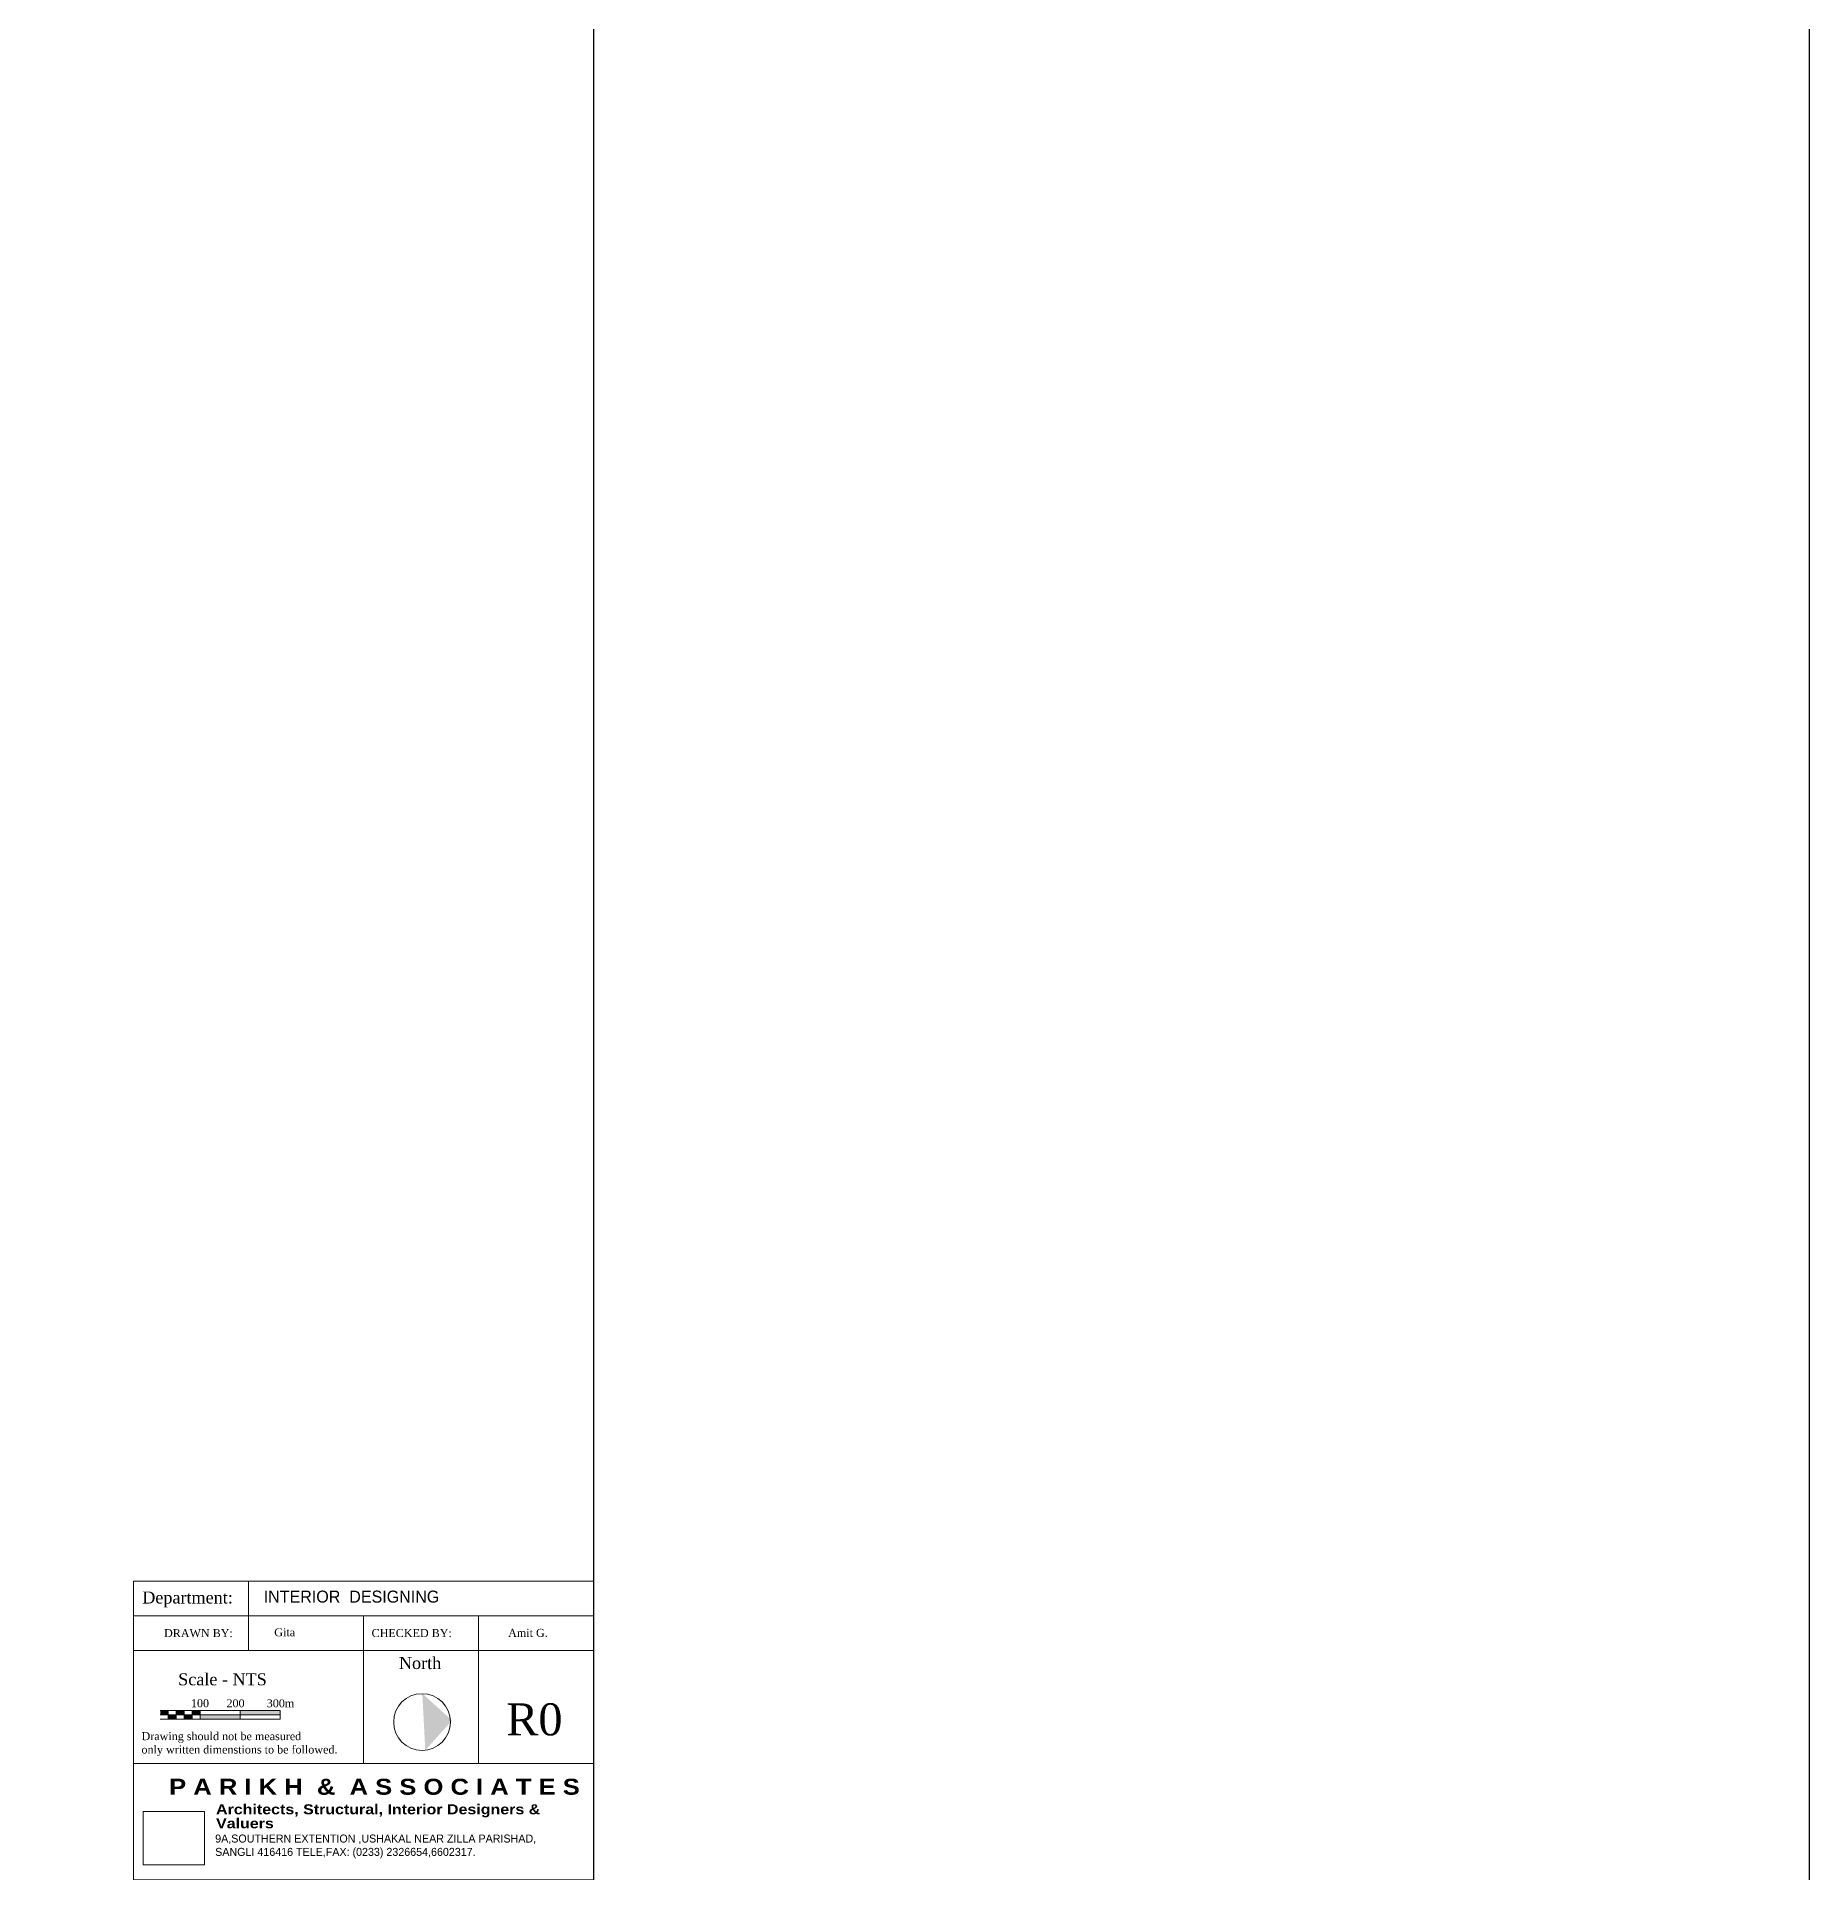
# Model space of a CAD drawing. Header units: feet. Extents: x 3576 to 8206, y -9151 to -6616.
# Drawn here: x 7768 to 8206, y -8625.6 to -8172.2 of the extents above; entities that cross this region are included whole.
import ezdxf

# ---------------------------------------------------------------- set-up
doc = ezdxf.new("R2010")
doc.units = ezdxf.units.FT
doc.layers.get('0').update_dxf_attribs({"linetype": 'CONTINUOUS', "lineweight": 40})
doc.layers.add('A-GFLR-MBND', color=12, linetype='CONTINUOUS', lineweight=5)
doc.layers.add('H2', color=7, linetype='CONTINUOUS', lineweight=5)
doc.styles.add('GENTEXT', font='times.ttf', dxfattribs={"height": 2})
doc.styles.get("Standard").update_dxf_attribs({"font": 'GOTHIC.TTF'})
doc.styles.add('style2', font='ariblk.ttf')
doc.styles.add('TITLE', font='times.ttf', dxfattribs={"height": 4})
picture_1 = doc.add_image_def('image1.tif', size_in_pixel=(920, 800))

msp = doc.modelspace()

# ---------------------------------------------------------------- hatches: boundary and pattern name
at = {"linetype": 'ByBlock', "ltscale": 0.02}
msp.add_hatch(color=256, dxfattribs=at).paths.add_polyline_path([(7863.2721, -8581.4395), (7870.6321, -8588.07), (7864.0016, -8595.43)])
at = {"layer": 'H2'}
for points in [[(7800.4934, -8586.6818), (7800.4934, -8585.6098), (7798.517, -8585.6098), (7798.517, -8586.6818)], [(7800.4934, -8586.6818), (7800.4934, -8587.7539), (7802.4697, -8587.7539), (7802.4697, -8586.6818)], [(7800.4934, -8586.6818), (7800.4934, -8587.7539), (7802.4697, -8587.7539), (7802.4697, -8586.6818)], [(7802.4697, -8585.6098), (7802.4697, -8586.6818), (7804.4461, -8586.6818), (7804.4461, -8585.6098)], [(7804.4461, -8586.6818), (7804.4461, -8587.7539), (7806.4224, -8587.7539), (7806.4224, -8586.6818)], [(7808.3988, -8586.6818), (7808.3988, -8585.6098), (7806.4224, -8585.6098), (7806.4224, -8586.6818)], [(7818.2806, -8587.7539), (7818.2806, -8586.6818), (7808.3988, -8586.6818), (7808.3988, -8587.7539)], [(7818.2806, -8585.6098), (7818.2806, -8586.6818), (7828.1623, -8586.6818), (7828.1623, -8585.6098)]]:
    msp.add_hatch(color=256, dxfattribs=at).paths.add_polyline_path(points)

# ---------------------------------------------------------------- linework, layer by layer
at = {"layer": 'A-GFLR-MBND', "color": 1, "lineweight": 30}
for points in [[(4596.5945, -7718.7194), (8205.9844, -7718.7194), (8205.9844, -9150.8421), (4596.5945, -9150.8421)], [(7905.6033, -7964.2211), (7905.6033, -8704.099), (6809.6196, -8704.099), (6809.6196, -7964.2211)]]:
    msp.add_lwpolyline(points, close=True, dxfattribs=at)
at = {"layer": 'H2'}
for p, q in [((7798.517, -8585.6098), (7828.1623, -8585.6098)), ((7798.517, -8587.7539), (7828.1623, -8587.7539)), ((7798.517, -8587.7539), (7828.1623, -8587.7539)), ((7800.4934, -8587.7539), (7800.4934, -8585.6098)), ((7800.4934, -8587.7539), (7800.4934, -8585.6098)), ((7802.4697, -8587.7539), (7802.4697, -8585.6098)), ((7804.4461, -8587.7539), (7804.4461, -8585.6098)), ((7806.4224, -8587.7539), (7806.4224, -8585.6098)), ((7808.3988, -8587.7539), (7808.3988, -8585.6098)), ((7818.2806, -8587.7539), (7818.2806, -8585.6098)), ((7828.1623, -8587.7539), (7828.1623, -8585.6098))]:
    msp.add_line(p, q, dxfattribs=at)
for points in [[(7791.9187, -8562.2325), (7820.3398, -8562.2325), (7820.3398, -8553.6887), (7791.9187, -8553.6887)], [(7905.6033, -8562.2325), (7820.3398, -8562.2325), (7820.3398, -8553.6887), (7905.6033, -8553.6887)], [(7791.9187, -8570.7931), (7820.3398, -8570.7931), (7820.3398, -8562.2493), (7791.9187, -8562.2493)], [(7820.3398, -8570.7931), (7848.761, -8570.7931), (7848.761, -8562.2325), (7820.3398, -8562.2325)], [(7848.761, -8570.7931), (7877.1821, -8570.7931), (7877.1821, -8562.2325), (7848.761, -8562.2325)], [(7877.1821, -8570.7931), (7905.6033, -8570.7931), (7905.6033, -8562.2325), (7877.1821, -8562.2325)], [(7791.9187, -8570.7931), (7905.6033, -8570.7931), (7905.6033, -8598.6735), (7791.9187, -8598.6735)], [(7848.761, -8598.6735), (7791.9187, -8598.6735), (7791.9187, -8570.7931), (7848.761, -8570.7931)], [(7877.1821, -8570.7931), (7848.761, -8570.7931), (7848.761, -8598.6735), (7877.1821, -8598.6735)], [(7791.9187, -8627.4342), (7905.6033, -8627.4342), (7905.6033, -8598.6735), (7791.9187, -8598.6735)]]:
    msp.add_lwpolyline(points, close=True, dxfattribs=at)
msp.add_lwpolyline([(7798.517, -8586.6818), (7828.1623, -8586.6818)], dxfattribs=at)
msp.add_circle((7863.1986, -8588.4657), 7.0048, dxfattribs=at)

# ---------------------------------------------------------------- texts
for s, height, style, p in [('CHECKED BY:', 1.976353, 'GENTEXT', (7850.7434, -8567.4708)), ('Amit G.', 1.97635, 'GENTEXT', (7884.4862, -8567.4303)), ('100', 1.97635, 'TITLE', (7806.0964, -8584.8075)), ('200', 1.97635, 'TITLE', (7814.8773, -8584.8075)), ('300m', 1.97635, 'TITLE', (7824.8289, -8584.8075))]:
    msp.add_text(s, height=height, dxfattribs=dict(at, style=style)).set_placement(p)
at = {"layer": 'H2', "attachment_point": 1}
for s, insert, char_height, width, style in [('\\pi0.524521;Department:', (7793.5435, -8556.2249), 2.964529, 103.297173, 'TITLE'), ('Gita', (7826.6882, -8565.2985), 1.97635, 6.694593, 'GENTEXT'), ('DRAWN BY:', (7799.4475, -8565.5113), 1.97635, 16.617321, 'GENTEXT'), ('North', (7857.4957, -8572.4087), 2.96453, 103.297173, 'TITLE'), ('\\P        \\P         Scale - NTS', (7792.8747, -8566.5454), 2.964529, 103.297173, 'TITLE'), ('R0', (7883.9852, -8583.8509), 7.90541, 103.297173, 'TITLE'), ('Drawing should not be measured \\Ponly written dimenstions to be followed.', (7793.8876, -8590.9677), 1.976353, 103.297173, 'TITLE')]:
    msp.add_mtext(s, dxfattribs=dict(at, insert=insert, char_height=char_height, width=width, style=style))
for s, insert, char_height, width in [('INTERIOR  DESIGNING', (7824.078, -8556.0034), 2.964529, 50.446445), ('9A,SOUTHERN EXTENTION ,USHAKAL NEAR ZILLA PARISHAD, \\PSANGLI 416416 TELE,FAX: (0233) 2326654,6602317. ', (7812.0897, -8616.2602), 1.976353, 88.417094)]:
    msp.add_mtext(s, dxfattribs=dict(at, insert=insert, char_height=char_height, width=width))
at = {"layer": 'H2', "attachment_point": 1, "style": 'style2'}
for s, insert, char_height, width, line_spacing_factor in [('\\pt46.974;P A R I K H  &  A S S O C I A T E S', (7800.7053, -8602.4763), 3.952705, 139.294186, 0.7995), ('Architects, Structural, Interior Designers & Valuers', (7812.2999, -8608.786), 2.470441, 85.954183, 0.842912)]:
    msp.add_mtext(s, dxfattribs=dict(at, insert=insert, char_height=char_height, width=width, line_spacing_factor=line_spacing_factor))

# ---------------------------------------------------------------- pictures from other files: only their frames are drawn
at = {"layer": 'H2'}
image = msp.add_image(picture_1, insert=(7794.3351, -8623.731), size_in_units=(15.1366, 13.1622), rotation=0, dxfattribs=at)
image.dxf.flags = 7

doc.saveas('drawing.dxf')
